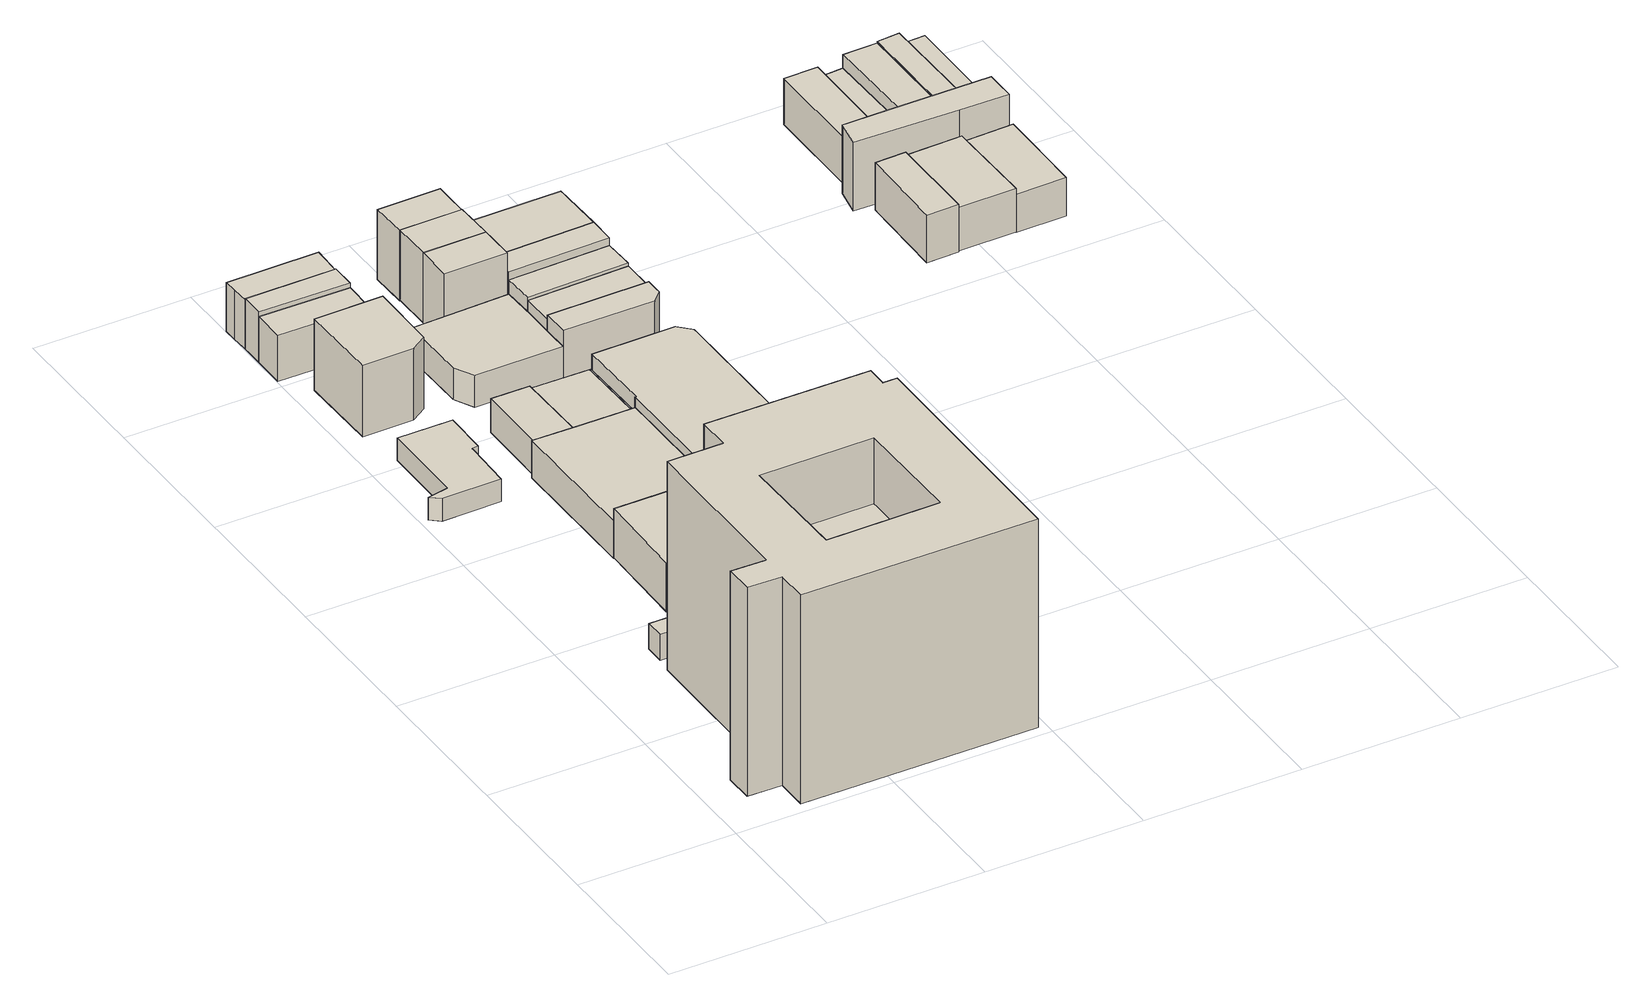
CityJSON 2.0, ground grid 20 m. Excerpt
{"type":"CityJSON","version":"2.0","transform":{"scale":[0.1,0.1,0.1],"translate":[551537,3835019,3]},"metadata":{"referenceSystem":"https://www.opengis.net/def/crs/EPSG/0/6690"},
"CityObjects":{
"building1":{"type":"Building","attributes":{"class":"3001","measuredHeight":3.4,"BuildingDetailAttribute.specifiedBuildingCoverageRate":0.8,"BuildingDetailAttribute.surveyYear":2017,"BuildingRiverFloodingRiskAttribute.description":"2","BuildingRiverFloodingRiskAttribute.rank":"2","BuildingRiverFloodingRiskAttribute.depth":1.68,"BuildingRiverFloodingRiskAttribute.adminType":"1","BuildingRiverFloodingRiskAttribute.scale":"2","BuildingRiverFloodingRiskAttribute.duration":31.5,"BuildingIDAttribute.prefecture":"27","BuildingIDAttribute.city":"27116"},"geometry":[{"type":"Solid","lod":"1","boundaries":[[[[0,1,2,3]],[[2,4,5,3]],[[1,6,4,2]],[[0,7,6,1]],[[3,5,7,0]],[[4,6,7,5]]]]}]},
"building2":{"type":"Building","attributes":{"計測周辺長":137,"1/2500図郭":70,"区名":"生野区","町丁目名称":"小路東６丁目","街区番号":14,"class":"3002","usage":"414","measuredHeight":27.7,"storeysAboveGround":7,"BuildingDetailAttribute.buildingRoofEdgeArea":1002.21,"BuildingDetailAttribute.buildingStructureType":"603","BuildingDetailAttribute.buildingStructureOrgType":"3","BuildingDetailAttribute.detailedUsage":"1140","BuildingDetailAttribute.specifiedBuildingCoverageRate":0.8,"BuildingDetailAttribute.surveyYear":2017,"BuildingRiverFloodingRiskAttribute.description":"2","BuildingRiverFloodingRiskAttribute.rank":"2","BuildingRiverFloodingRiskAttribute.depth":1.4,"BuildingRiverFloodingRiskAttribute.adminType":"1","BuildingRiverFloodingRiskAttribute.scale":"2","BuildingRiverFloodingRiskAttribute.duration":31.32,"BuildingIDAttribute.prefecture":"27","BuildingIDAttribute.city":"27116"},"geometry":[{"type":"Solid","lod":"1","boundaries":[[[[8,9,10,11,12,13,14,15,16,17,18,19,20],[21,22,23,24]],[[19,25,26,20]],[[18,27,25,19]],[[17,28,27,18]],[[16,29,28,17]],[[15,30,29,16]],[[14,31,30,15]],[[13,32,31,14]],[[12,33,32,13]],[[11,34,33,12]],[[10,35,34,11]],[[9,36,35,10]],[[8,37,36,9]],[[20,26,37,8]],[[23,38,39,24]],[[22,40,38,23]],[[21,41,40,22]],[[24,39,41,21]],[[25,27,28,29,30,31,32,33,34,35,36,37,26],[38,40,41,39]]]]}]},
"building3":{"type":"Building","attributes":{"計測周辺長":43.24,"1/2500図郭":70,"区名":"生野区","町丁目名称":"小路東６丁目","街区番号":14,"class":"3001","usage":"411","storeysAboveGround":3,"BuildingDetailAttribute.buildingRoofEdgeArea":85.23,"BuildingDetailAttribute.buildingStructureType":"610","BuildingDetailAttribute.buildingStructureOrgType":"2","BuildingDetailAttribute.detailedUsage":"1110","BuildingDetailAttribute.specifiedBuildingCoverageRate":0.8,"BuildingDetailAttribute.surveyYear":2017,"BuildingRiverFloodingRiskAttribute.description":"2","BuildingRiverFloodingRiskAttribute.rank":"2","BuildingRiverFloodingRiskAttribute.depth":1.71,"BuildingRiverFloodingRiskAttribute.adminType":"1","BuildingRiverFloodingRiskAttribute.scale":"2","BuildingRiverFloodingRiskAttribute.duration":38.47,"BuildingIDAttribute.prefecture":"27","BuildingIDAttribute.city":"27116"},"geometry":[{"type":"Solid","lod":"1","boundaries":[[[[42,43,44,45,46,47,48,49]],[[48,50,51,49]],[[47,52,50,48]],[[46,53,52,47]],[[45,54,53,46]],[[44,55,54,45]],[[43,56,55,44]],[[42,57,56,43]],[[49,51,57,42]],[[50,52,53,54,55,56,57,51]]]]}]},
"building4":{"type":"Building","attributes":{"計測周辺長":137,"1/2500図郭":70,"区名":"生野区","町丁目名称":"小路東６丁目","街区番号":14,"class":"3002","usage":"414","measuredHeight":18.9,"storeysAboveGround":7,"BuildingDetailAttribute.buildingRoofEdgeArea":1002.21,"BuildingDetailAttribute.buildingStructureType":"603","BuildingDetailAttribute.buildingStructureOrgType":"3","BuildingDetailAttribute.detailedUsage":"1140","BuildingDetailAttribute.specifiedBuildingCoverageRate":0.8,"BuildingDetailAttribute.surveyYear":2017,"BuildingRiverFloodingRiskAttribute.description":"2","BuildingRiverFloodingRiskAttribute.rank":"2","BuildingRiverFloodingRiskAttribute.depth":1.4,"BuildingRiverFloodingRiskAttribute.adminType":"1","BuildingRiverFloodingRiskAttribute.scale":"2","BuildingRiverFloodingRiskAttribute.duration":31.32,"BuildingIDAttribute.prefecture":"27","BuildingIDAttribute.city":"27116"},"geometry":[{"type":"Solid","lod":"1","boundaries":[[[[58,59,60,61]],[[60,62,63,61]],[[59,64,62,60]],[[58,65,64,59]],[[61,63,65,58]],[[62,64,65,63]]]]}]},
"building5":{"type":"Building","attributes":{"計測周辺長":37.36,"1/2500図郭":70,"区名":"生野区","町丁目名称":"小路東６丁目","街区番号":13,"class":"3001","usage":"414","measuredHeight":9.5,"storeysAboveGround":3,"BuildingDetailAttribute.buildingRoofEdgeArea":89.16,"BuildingDetailAttribute.buildingStructureType":"610","BuildingDetailAttribute.buildingStructureOrgType":"2","BuildingDetailAttribute.detailedUsage":"1140","BuildingDetailAttribute.specifiedBuildingCoverageRate":0.8,"BuildingDetailAttribute.surveyYear":2017,"BuildingRiverFloodingRiskAttribute.description":"2","BuildingRiverFloodingRiskAttribute.rank":"2","BuildingRiverFloodingRiskAttribute.depth":1.71,"BuildingRiverFloodingRiskAttribute.adminType":"1","BuildingRiverFloodingRiskAttribute.scale":"2","BuildingRiverFloodingRiskAttribute.duration":38.47,"BuildingIDAttribute.prefecture":"27","BuildingIDAttribute.city":"27116"},"geometry":[{"type":"Solid","lod":"1","boundaries":[[[[66,67,68,69,70]],[[69,71,72,70]],[[68,73,71,69]],[[67,74,73,68]],[[66,75,74,67]],[[70,72,75,66]],[[71,73,74,75,72]]]]}]},
"building6":{"type":"Building","attributes":{"計測周辺長":49.95,"1/2500図郭":70,"区名":"生野区","町丁目名称":"小路東６丁目","街区番号":14,"class":"3001","usage":"413","measuredHeight":6.5,"storeysAboveGround":2,"BuildingDetailAttribute.buildingRoofEdgeArea":155.62,"BuildingDetailAttribute.buildingStructureType":"601","BuildingDetailAttribute.buildingStructureOrgType":"1","BuildingDetailAttribute.detailedUsage":"1150","BuildingDetailAttribute.specifiedBuildingCoverageRate":0.8,"BuildingDetailAttribute.surveyYear":2017,"BuildingRiverFloodingRiskAttribute.description":"2","BuildingRiverFloodingRiskAttribute.rank":"2","BuildingRiverFloodingRiskAttribute.depth":1.48,"BuildingRiverFloodingRiskAttribute.adminType":"1","BuildingRiverFloodingRiskAttribute.scale":"2","BuildingRiverFloodingRiskAttribute.duration":31.5,"BuildingIDAttribute.prefecture":"27","BuildingIDAttribute.city":"27116"},"geometry":[{"type":"Solid","lod":"1","boundaries":[[[[76,77,78,79]],[[78,80,81,79]],[[77,82,80,78]],[[76,83,82,77]],[[79,81,83,76]],[[80,82,83,81]]]]}]},
"building7":{"type":"Building","attributes":{"計測周辺長":31.29,"1/2500図郭":70,"区名":"生野区","町丁目名称":"小路東６丁目","街区番号":13,"class":"3001","usage":"411","measuredHeight":6.1,"storeysAboveGround":2,"BuildingDetailAttribute.buildingRoofEdgeArea":48.28,"BuildingDetailAttribute.buildingStructureType":"601","BuildingDetailAttribute.buildingStructureOrgType":"1","BuildingDetailAttribute.detailedUsage":"1110","BuildingDetailAttribute.specifiedBuildingCoverageRate":0.8,"BuildingDetailAttribute.surveyYear":2017,"BuildingRiverFloodingRiskAttribute.description":"2","BuildingRiverFloodingRiskAttribute.rank":"2","BuildingRiverFloodingRiskAttribute.depth":1.78,"BuildingRiverFloodingRiskAttribute.adminType":"1","BuildingRiverFloodingRiskAttribute.scale":"2","BuildingRiverFloodingRiskAttribute.duration":36.92,"BuildingIDAttribute.prefecture":"27","BuildingIDAttribute.city":"27116"},"geometry":[{"type":"Solid","lod":"1","boundaries":[[[[84,85,86,87]],[[86,88,89,87]],[[85,90,88,86]],[[84,91,90,85]],[[87,89,91,84]],[[88,90,91,89]]]]}]},
"building8":{"type":"Building","attributes":{"class":"3001","measuredHeight":6.5,"BuildingDetailAttribute.specifiedBuildingCoverageRate":0.8,"BuildingDetailAttribute.surveyYear":2017,"BuildingRiverFloodingRiskAttribute.description":"2","BuildingRiverFloodingRiskAttribute.rank":"2","BuildingRiverFloodingRiskAttribute.depth":1.35,"BuildingRiverFloodingRiskAttribute.adminType":"1","BuildingRiverFloodingRiskAttribute.scale":"2","BuildingRiverFloodingRiskAttribute.duration":35.45,"BuildingIDAttribute.prefecture":"27","BuildingIDAttribute.city":"27116"},"geometry":[{"type":"Solid","lod":"1","boundaries":[[[[92,79,78]],[[79,81,80,78]],[[92,93,81,79]],[[78,80,93,92]],[[81,93,80]]]]}]},
"building9":{"type":"Building","attributes":{"計測周辺長":29.37,"1/2500図郭":70,"区名":"生野区","町丁目名称":"小路東６丁目","街区番号":13,"class":"3001","usage":"411","measuredHeight":6.7,"storeysAboveGround":3,"BuildingDetailAttribute.buildingRoofEdgeArea":36.38,"BuildingDetailAttribute.buildingStructureType":"601","BuildingDetailAttribute.buildingStructureOrgType":"1","BuildingDetailAttribute.detailedUsage":"1110","BuildingDetailAttribute.specifiedBuildingCoverageRate":0.8,"BuildingDetailAttribute.surveyYear":2017,"BuildingRiverFloodingRiskAttribute.description":"2","BuildingRiverFloodingRiskAttribute.rank":"2","BuildingRiverFloodingRiskAttribute.depth":1.78,"BuildingRiverFloodingRiskAttribute.adminType":"1","BuildingRiverFloodingRiskAttribute.scale":"2","BuildingRiverFloodingRiskAttribute.duration":36.92,"BuildingIDAttribute.prefecture":"27","BuildingIDAttribute.city":"27116"},"geometry":[{"type":"Solid","lod":"1","boundaries":[[[[94,84,87,95]],[[87,96,97,95]],[[84,98,96,87]],[[94,99,98,84]],[[95,97,99,94]],[[96,98,99,97]]]]}]},
"building10":{"type":"Building","attributes":{"計測周辺長":31.35,"1/2500図郭":70,"区名":"生野区","町丁目名称":"小路東６丁目","街区番号":13,"class":"3001","usage":"411","measuredHeight":6.4,"storeysAboveGround":2,"BuildingDetailAttribute.buildingRoofEdgeArea":47,"BuildingDetailAttribute.buildingStructureType":"601","BuildingDetailAttribute.buildingStructureOrgType":"1","BuildingDetailAttribute.detailedUsage":"1110","BuildingDetailAttribute.specifiedBuildingCoverageRate":0.8,"BuildingDetailAttribute.surveyYear":2017,"BuildingRiverFloodingRiskAttribute.description":"2","BuildingRiverFloodingRiskAttribute.rank":"2","BuildingRiverFloodingRiskAttribute.depth":1.69,"BuildingRiverFloodingRiskAttribute.adminType":"1","BuildingRiverFloodingRiskAttribute.scale":"2","BuildingRiverFloodingRiskAttribute.duration":36.92,"BuildingIDAttribute.prefecture":"27","BuildingIDAttribute.city":"27116"},"geometry":[{"type":"Solid","lod":"1","boundaries":[[[[100,94,95,101,102]],[[101,103,104,102]],[[95,105,103,101]],[[94,106,105,95]],[[100,107,106,94]],[[102,104,107,100]],[[103,105,106,107,104]]]]}]},
"building11":{"type":"Building","attributes":{"計測周辺長":44.08,"1/2500図郭":70,"区名":"生野区","町丁目名称":"小路東６丁目","街区番号":14,"class":"3001","usage":"411","measuredHeight":4.9,"storeysAboveGround":2,"BuildingDetailAttribute.buildingRoofEdgeArea":117.5,"BuildingDetailAttribute.buildingStructureType":"601","BuildingDetailAttribute.buildingStructureOrgType":"1","BuildingDetailAttribute.detailedUsage":"1120","BuildingDetailAttribute.specifiedBuildingCoverageRate":0.8,"BuildingDetailAttribute.surveyYear":2017,"BuildingRiverFloodingRiskAttribute.description":"2","BuildingRiverFloodingRiskAttribute.rank":"2","BuildingRiverFloodingRiskAttribute.depth":1.65,"BuildingRiverFloodingRiskAttribute.adminType":"1","BuildingRiverFloodingRiskAttribute.scale":"2","BuildingRiverFloodingRiskAttribute.duration":35.45,"BuildingIDAttribute.prefecture":"27","BuildingIDAttribute.city":"27116"},"geometry":[{"type":"Solid","lod":"1","boundaries":[[[[108,109,110,111,112]],[[111,113,114,112]],[[110,115,113,111]],[[109,116,115,110]],[[108,117,116,109]],[[112,114,117,108]],[[113,115,116,117,114]]]]}]},
"building12":{"type":"Building","attributes":{"計測周辺長":29.65,"1/2500図郭":70,"区名":"生野区","町丁目名称":"小路東６丁目","街区番号":14,"class":"3001","usage":"411","measuredHeight":4.4,"storeysAboveGround":2,"BuildingDetailAttribute.buildingRoofEdgeArea":49.37,"BuildingDetailAttribute.buildingStructureType":"601","BuildingDetailAttribute.buildingStructureOrgType":"1","BuildingDetailAttribute.detailedUsage":"1110","BuildingDetailAttribute.specifiedBuildingCoverageRate":0.8,"BuildingDetailAttribute.surveyYear":2017,"BuildingRiverFloodingRiskAttribute.description":"2","BuildingRiverFloodingRiskAttribute.rank":"2","BuildingRiverFloodingRiskAttribute.depth":1.71,"BuildingRiverFloodingRiskAttribute.adminType":"1","BuildingRiverFloodingRiskAttribute.scale":"2","BuildingRiverFloodingRiskAttribute.duration":38.47,"BuildingIDAttribute.prefecture":"27","BuildingIDAttribute.city":"27116"},"geometry":[{"type":"Solid","lod":"1","boundaries":[[[[118,119,120,121]],[[120,122,123,121]],[[119,124,122,120]],[[118,125,124,119]],[[121,123,125,118]],[[122,124,125,123]]]]}]},
"building13":{"type":"Building","attributes":{"計測周辺長":28.05,"1/2500図郭":70,"区名":"生野区","町丁目名称":"小路東６丁目","街区番号":14,"class":"3001","usage":"411","measuredHeight":4.1,"storeysAboveGround":2,"BuildingDetailAttribute.buildingRoofEdgeArea":40.95,"BuildingDetailAttribute.buildingStructureType":"601","BuildingDetailAttribute.buildingStructureOrgType":"1","BuildingDetailAttribute.detailedUsage":"1120","BuildingDetailAttribute.specifiedBuildingCoverageRate":0.8,"BuildingDetailAttribute.surveyYear":2017,"BuildingRiverFloodingRiskAttribute.description":"2","BuildingRiverFloodingRiskAttribute.rank":"2","BuildingRiverFloodingRiskAttribute.depth":1.71,"BuildingRiverFloodingRiskAttribute.adminType":"1","BuildingRiverFloodingRiskAttribute.scale":"2","BuildingRiverFloodingRiskAttribute.duration":38.47,"BuildingIDAttribute.prefecture":"27","BuildingIDAttribute.city":"27116"},"geometry":[{"type":"Solid","lod":"1","boundaries":[[[[126,127,128,129,130,131]],[[130,132,133,131]],[[129,134,132,130]],[[128,135,134,129]],[[127,136,135,128]],[[126,137,136,127]],[[131,133,137,126]],[[132,134,135,136,137,133]]]]}]},
"building14":{"type":"Building","attributes":{"計測周辺長":43.63,"1/2500図郭":70,"区名":"生野区","町丁目名称":"小路東６丁目","街区番号":14,"class":"3001","usage":"413","measuredHeight":7.3,"storeysAboveGround":2,"BuildingDetailAttribute.buildingRoofEdgeArea":118.15,"BuildingDetailAttribute.buildingStructureType":"601","BuildingDetailAttribute.buildingStructureOrgType":"1","BuildingDetailAttribute.detailedUsage":"1150","BuildingDetailAttribute.specifiedBuildingCoverageRate":0.8,"BuildingDetailAttribute.surveyYear":2017,"BuildingRiverFloodingRiskAttribute.description":"2","BuildingRiverFloodingRiskAttribute.rank":"2","BuildingRiverFloodingRiskAttribute.depth":1.48,"BuildingRiverFloodingRiskAttribute.adminType":"1","BuildingRiverFloodingRiskAttribute.scale":"2","BuildingRiverFloodingRiskAttribute.duration":31.5,"BuildingIDAttribute.prefecture":"27","BuildingIDAttribute.city":"27116"},"geometry":[{"type":"Solid","lod":"1","boundaries":[[[[138,139,140,141]],[[140,142,143,141]],[[139,144,142,140]],[[138,145,144,139]],[[141,143,145,138]],[[142,144,145,143]]]]}]},
"building15":{"type":"Building","attributes":{"計測周辺長":47.25,"1/2500図郭":70,"区名":"生野区","町丁目名称":"小路東６丁目","街区番号":13,"class":"3001","usage":"412","measuredHeight":4.2,"storeysAboveGround":1,"BuildingDetailAttribute.buildingRoofEdgeArea":143.41,"BuildingDetailAttribute.buildingStructureType":"601","BuildingDetailAttribute.buildingStructureOrgType":"1","BuildingDetailAttribute.detailedUsage":"1130","BuildingDetailAttribute.specifiedBuildingCoverageRate":0.8,"BuildingDetailAttribute.surveyYear":2017,"BuildingRiverFloodingRiskAttribute.description":"2","BuildingRiverFloodingRiskAttribute.rank":"2","BuildingRiverFloodingRiskAttribute.depth":1.81,"BuildingRiverFloodingRiskAttribute.adminType":"1","BuildingRiverFloodingRiskAttribute.scale":"2","BuildingRiverFloodingRiskAttribute.duration":38.47,"BuildingIDAttribute.prefecture":"27","BuildingIDAttribute.city":"27116"},"geometry":[{"type":"Solid","lod":"1","boundaries":[[[[146,147,148,149,150,151,152]],[[151,153,154,152]],[[150,155,153,151]],[[149,156,155,150]],[[148,157,156,149]],[[147,158,157,148]],[[146,159,158,147]],[[152,154,159,146]],[[153,155,156,157,158,159,154]]]]}]},
"building16":{"type":"Building","attributes":{"class":"3001","measuredHeight":7.3,"BuildingDetailAttribute.specifiedBuildingCoverageRate":0.8,"BuildingDetailAttribute.surveyYear":2017,"BuildingRiverFloodingRiskAttribute.description":"2","BuildingRiverFloodingRiskAttribute.rank":"2","BuildingRiverFloodingRiskAttribute.depth":1.45,"BuildingRiverFloodingRiskAttribute.adminType":"1","BuildingRiverFloodingRiskAttribute.scale":"2","BuildingRiverFloodingRiskAttribute.duration":35.45,"BuildingIDAttribute.prefecture":"27","BuildingIDAttribute.city":"27116"},"geometry":[{"type":"Solid","lod":"1","boundaries":[[[[141,140,160]],[[140,142,161,160]],[[141,143,142,140]],[[160,161,143,141]],[[142,143,161]]]]}]},
"building17":{"type":"Building","attributes":{"計測周辺長":28.05,"1/2500図郭":70,"区名":"生野区","町丁目名称":"小路東６丁目","街区番号":14,"class":"3001","usage":"411","measuredHeight":4.1,"storeysAboveGround":2,"BuildingDetailAttribute.buildingRoofEdgeArea":40.95,"BuildingDetailAttribute.buildingStructureType":"601","BuildingDetailAttribute.buildingStructureOrgType":"1","BuildingDetailAttribute.detailedUsage":"1120","BuildingDetailAttribute.specifiedBuildingCoverageRate":0.8,"BuildingDetailAttribute.surveyYear":2017,"BuildingRiverFloodingRiskAttribute.description":"2","BuildingRiverFloodingRiskAttribute.rank":"2","BuildingRiverFloodingRiskAttribute.depth":1.71,"BuildingRiverFloodingRiskAttribute.adminType":"1","BuildingRiverFloodingRiskAttribute.scale":"2","BuildingRiverFloodingRiskAttribute.duration":38.47,"BuildingIDAttribute.prefecture":"27","BuildingIDAttribute.city":"27116"},"geometry":[{"type":"Solid","lod":"1","boundaries":[[[[162,127,126,131]],[[126,137,133,131]],[[127,136,137,126]],[[162,163,136,127]],[[131,133,163,162]],[[137,136,163,133]]]]}]},
"building18":{"type":"Building","attributes":{"class":"3001","measuredHeight":9.4,"BuildingDetailAttribute.specifiedBuildingCoverageRate":0.8,"BuildingDetailAttribute.surveyYear":2017,"BuildingRiverFloodingRiskAttribute.description":"2","BuildingRiverFloodingRiskAttribute.rank":"2","BuildingRiverFloodingRiskAttribute.depth":1.28,"BuildingRiverFloodingRiskAttribute.adminType":"1","BuildingRiverFloodingRiskAttribute.scale":"2","BuildingRiverFloodingRiskAttribute.duration":36.92,"BuildingIDAttribute.prefecture":"27","BuildingIDAttribute.city":"27116"},"geometry":[{"type":"Solid","lod":"1","boundaries":[[[[164,165,166,167,168]],[[167,169,170,168]],[[166,171,169,167]],[[165,172,171,166]],[[164,173,172,165]],[[168,170,173,164]],[[169,171,172,173,170]]]]}]},
"building19":{"type":"Building","attributes":{"計測周辺長":34.47,"1/2500図郭":70,"区名":"生野区","町丁目名称":"小路東６丁目","街区番号":14,"class":"3001","usage":"411","measuredHeight":6.3,"storeysAboveGround":2,"BuildingDetailAttribute.buildingRoofEdgeArea":66.78,"BuildingDetailAttribute.buildingStructureType":"601","BuildingDetailAttribute.buildingStructureOrgType":"1","BuildingDetailAttribute.detailedUsage":"1120","BuildingDetailAttribute.specifiedBuildingCoverageRate":0.8,"BuildingDetailAttribute.surveyYear":2017,"BuildingRiverFloodingRiskAttribute.description":"2","BuildingRiverFloodingRiskAttribute.rank":"2","BuildingRiverFloodingRiskAttribute.depth":1.65,"BuildingRiverFloodingRiskAttribute.adminType":"1","BuildingRiverFloodingRiskAttribute.scale":"2","BuildingRiverFloodingRiskAttribute.duration":35.45,"BuildingIDAttribute.prefecture":"27","BuildingIDAttribute.city":"27116"},"geometry":[{"type":"Solid","lod":"1","boundaries":[[[[162,131,174,175,176,92,177,127]],[[177,178,179,127]],[[92,180,178,177]],[[176,181,180,92]],[[175,182,181,176]],[[174,183,182,175]],[[131,184,183,174]],[[162,185,184,131]],[[127,179,185,162]],[[178,180,181,182,183,184,185,179]]]]}]},
"building20":{"type":"Building","attributes":{"class":"3001","measuredHeight":9.3,"BuildingDetailAttribute.specifiedBuildingCoverageRate":0.8,"BuildingDetailAttribute.surveyYear":2017,"BuildingRiverFloodingRiskAttribute.description":"2","BuildingRiverFloodingRiskAttribute.rank":"2","BuildingRiverFloodingRiskAttribute.depth":1.68,"BuildingRiverFloodingRiskAttribute.adminType":"1","BuildingRiverFloodingRiskAttribute.scale":"2","BuildingRiverFloodingRiskAttribute.duration":36.92,"BuildingIDAttribute.prefecture":"27","BuildingIDAttribute.city":"27116"},"geometry":[{"type":"Solid","lod":"1","boundaries":[[[[186,187,188,189]],[[188,190,191,189]],[[187,170,190,188]],[[186,173,170,187]],[[189,191,173,186]],[[190,170,173,191]]]]}]},
"building21":{"type":"Building","attributes":{"class":"3001","measuredHeight":9.3,"BuildingDetailAttribute.specifiedBuildingCoverageRate":0.8,"BuildingDetailAttribute.surveyYear":2017,"BuildingRiverFloodingRiskAttribute.description":"2","BuildingRiverFloodingRiskAttribute.rank":"2","BuildingRiverFloodingRiskAttribute.depth":1.58,"BuildingRiverFloodingRiskAttribute.adminType":"1","BuildingRiverFloodingRiskAttribute.scale":"2","BuildingRiverFloodingRiskAttribute.duration":36.92,"BuildingIDAttribute.prefecture":"27","BuildingIDAttribute.city":"27116"},"geometry":[{"type":"Solid","lod":"1","boundaries":[[[[192,193,194,195,196]],[[195,197,198,196]],[[194,199,197,195]],[[193,200,199,194]],[[192,201,200,193]],[[196,198,201,192]],[[197,199,200,201,198]]]]}]},
"building22":{"type":"Building","attributes":{"計測周辺長":32.19,"1/2500図郭":70,"区名":"生野区","町丁目名称":"小路東６丁目","街区番号":13,"class":"3001","usage":"413","measuredHeight":6.3,"storeysAboveGround":2,"BuildingDetailAttribute.buildingRoofEdgeArea":45.05,"BuildingDetailAttribute.buildingStructureType":"601","BuildingDetailAttribute.buildingStructureOrgType":"1","BuildingDetailAttribute.detailedUsage":"1150","BuildingDetailAttribute.specifiedBuildingCoverageRate":0.8,"BuildingDetailAttribute.surveyYear":2017,"BuildingRiverFloodingRiskAttribute.description":"2","BuildingRiverFloodingRiskAttribute.rank":"2","BuildingRiverFloodingRiskAttribute.depth":1.81,"BuildingRiverFloodingRiskAttribute.adminType":"1","BuildingRiverFloodingRiskAttribute.scale":"2","BuildingRiverFloodingRiskAttribute.duration":38.47,"BuildingIDAttribute.prefecture":"27","BuildingIDAttribute.city":"27116"},"geometry":[{"type":"Solid","lod":"1","boundaries":[[[[202,203,204,148,147]],[[148,205,206,147]],[[204,207,205,148]],[[203,208,207,204]],[[202,209,208,203]],[[147,206,209,202]],[[205,207,208,209,206]]]]}]},
"building23":{"type":"Building","attributes":{"計測周辺長":34.9,"1/2500図郭":70,"区名":"生野区","町丁目名称":"小路東６丁目","街区番号":13,"class":"3001","usage":"413","measuredHeight":5.7,"storeysAboveGround":2,"BuildingDetailAttribute.buildingRoofEdgeArea":58.49,"BuildingDetailAttribute.buildingStructureType":"601","BuildingDetailAttribute.buildingStructureOrgType":"1","BuildingDetailAttribute.detailedUsage":"1150","BuildingDetailAttribute.specifiedBuildingCoverageRate":0.8,"BuildingDetailAttribute.surveyYear":2017,"BuildingRiverFloodingRiskAttribute.description":"2","BuildingRiverFloodingRiskAttribute.rank":"2","BuildingRiverFloodingRiskAttribute.depth":1.81,"BuildingRiverFloodingRiskAttribute.adminType":"1","BuildingRiverFloodingRiskAttribute.scale":"2","BuildingRiverFloodingRiskAttribute.duration":38.47,"BuildingIDAttribute.prefecture":"27","BuildingIDAttribute.city":"27116"},"geometry":[{"type":"Solid","lod":"1","boundaries":[[[[210,202,147,146]],[[147,211,212,146]],[[202,213,211,147]],[[210,214,213,202]],[[146,212,214,210]],[[211,213,214,212]]]]}]},
"building24":{"type":"Building","attributes":{"計測周辺長":33.55,"1/2500図郭":70,"区名":"生野区","町丁目名称":"小路東６丁目","街区番号":13,"class":"3001","usage":"413","measuredHeight":6.1,"storeysAboveGround":2,"BuildingDetailAttribute.buildingRoofEdgeArea":49.67,"BuildingDetailAttribute.buildingStructureType":"601","BuildingDetailAttribute.buildingStructureOrgType":"1","BuildingDetailAttribute.detailedUsage":"1150","BuildingDetailAttribute.specifiedBuildingCoverageRate":0.8,"BuildingDetailAttribute.surveyYear":2017,"BuildingRiverFloodingRiskAttribute.description":"2","BuildingRiverFloodingRiskAttribute.rank":"2","BuildingRiverFloodingRiskAttribute.depth":1.78,"BuildingRiverFloodingRiskAttribute.adminType":"1","BuildingRiverFloodingRiskAttribute.scale":"2","BuildingRiverFloodingRiskAttribute.duration":36.92,"BuildingIDAttribute.prefecture":"27","BuildingIDAttribute.city":"27116"},"geometry":[{"type":"Solid","lod":"1","boundaries":[[[[215,210,146,152]],[[146,216,217,152]],[[210,218,216,146]],[[215,219,218,210]],[[152,217,219,215]],[[216,218,219,217]]]]}]},
"building25":{"type":"Building","attributes":{"計測周辺長":33.03,"1/2500図郭":70,"区名":"生野区","町丁目名称":"小路東６丁目","街区番号":13,"class":"3001","usage":"413","measuredHeight":7.2,"storeysAboveGround":2,"BuildingDetailAttribute.buildingRoofEdgeArea":46.32,"BuildingDetailAttribute.buildingStructureType":"601","BuildingDetailAttribute.buildingStructureOrgType":"1","BuildingDetailAttribute.detailedUsage":"1150","BuildingDetailAttribute.specifiedBuildingCoverageRate":0.8,"BuildingDetailAttribute.surveyYear":2017,"BuildingRiverFloodingRiskAttribute.description":"2","BuildingRiverFloodingRiskAttribute.rank":"2","BuildingRiverFloodingRiskAttribute.depth":1.78,"BuildingRiverFloodingRiskAttribute.adminType":"1","BuildingRiverFloodingRiskAttribute.scale":"2","BuildingRiverFloodingRiskAttribute.duration":36.92,"BuildingIDAttribute.prefecture":"27","BuildingIDAttribute.city":"27116"},"geometry":[{"type":"Solid","lod":"1","boundaries":[[[[220,215,152,221,222]],[[221,223,224,222]],[[152,225,223,221]],[[215,226,225,152]],[[220,227,226,215]],[[222,224,227,220]],[[223,225,226,227,224]]]]}]},
"building26":{"type":"Building","attributes":{"計測周辺長":40.23,"1/2500図郭":70,"区名":"生野区","町丁目名称":"小路東６丁目","街区番号":13,"class":"3001","usage":"413","measuredHeight":7.1,"storeysAboveGround":2,"BuildingDetailAttribute.buildingRoofEdgeArea":92.88,"BuildingDetailAttribute.buildingStructureType":"601","BuildingDetailAttribute.buildingStructureOrgType":"1","BuildingDetailAttribute.detailedUsage":"1150","BuildingDetailAttribute.specifiedBuildingCoverageRate":0.8,"BuildingDetailAttribute.surveyYear":2017,"BuildingRiverFloodingRiskAttribute.description":"2","BuildingRiverFloodingRiskAttribute.rank":"2","BuildingRiverFloodingRiskAttribute.depth":1.68,"BuildingRiverFloodingRiskAttribute.adminType":"1","BuildingRiverFloodingRiskAttribute.scale":"2","BuildingRiverFloodingRiskAttribute.duration":36.92,"BuildingIDAttribute.prefecture":"27","BuildingIDAttribute.city":"27116"},"geometry":[{"type":"Solid","lod":"1","boundaries":[[[[228,229,230,231,232,233]],[[232,234,235,233]],[[231,236,234,232]],[[230,224,236,231]],[[229,227,224,230]],[[228,237,227,229]],[[233,235,237,228]],[[234,236,224,227,237,235]]]]}]},
"building27":{"type":"Building","attributes":{"計測周辺長":31.5,"1/2500図郭":70,"区名":"生野区","町丁目名称":"小路東６丁目","街区番号":12,"class":"3001","usage":"402","measuredHeight":6.3,"storeysAboveGround":1,"BuildingDetailAttribute.buildingRoofEdgeArea":46.9,"BuildingDetailAttribute.buildingStructureType":"601","BuildingDetailAttribute.buildingStructureOrgType":"1","BuildingDetailAttribute.detailedUsage":"1240","BuildingDetailAttribute.specifiedBuildingCoverageRate":0.8,"BuildingDetailAttribute.surveyYear":2017,"BuildingRiverFloodingRiskAttribute.description":"2","BuildingRiverFloodingRiskAttribute.rank":"2","BuildingRiverFloodingRiskAttribute.depth":1.59,"BuildingRiverFloodingRiskAttribute.adminType":"1","BuildingRiverFloodingRiskAttribute.scale":"2","BuildingRiverFloodingRiskAttribute.duration":38.22,"BuildingIDAttribute.prefecture":"27","BuildingIDAttribute.city":"27116"},"geometry":[{"type":"Solid","lod":"1","boundaries":[[[[238,239,240,241]],[[240,242,243,241]],[[239,244,242,240]],[[238,245,244,239]],[[241,243,245,238]],[[242,244,245,243]]]]}]},
"building28":{"type":"Building","attributes":{"計測周辺長":37.11,"1/2500図郭":70,"区名":"生野区","町丁目名称":"小路東６丁目","街区番号":12,"class":"3001","usage":"441","measuredHeight":6.1,"storeysAboveGround":1,"BuildingDetailAttribute.buildingRoofEdgeArea":61.37,"BuildingDetailAttribute.buildingStructureType":"601","BuildingDetailAttribute.buildingStructureOrgType":"1","BuildingDetailAttribute.detailedUsage":"1510","BuildingDetailAttribute.specifiedBuildingCoverageRate":0.8,"BuildingDetailAttribute.surveyYear":2017,"BuildingRiverFloodingRiskAttribute.description":"2","BuildingRiverFloodingRiskAttribute.rank":"2","BuildingRiverFloodingRiskAttribute.depth":1.68,"BuildingRiverFloodingRiskAttribute.adminType":"1","BuildingRiverFloodingRiskAttribute.scale":"2","BuildingRiverFloodingRiskAttribute.duration":39.57,"BuildingIDAttribute.prefecture":"27","BuildingIDAttribute.city":"27116"},"geometry":[{"type":"Solid","lod":"1","boundaries":[[[[246,247,248,249]],[[248,250,251,249]],[[247,252,250,248]],[[246,253,252,247]],[[249,251,253,246]],[[250,252,253,251]]]]}]},
"building29":{"type":"Building","attributes":{"計測周辺長":38.15,"1/2500図郭":70,"区名":"生野区","町丁目名称":"小路東６丁目","街区番号":12,"class":"3001","usage":"402","measuredHeight":5.8,"storeysAboveGround":1,"BuildingDetailAttribute.buildingRoofEdgeArea":85.71,"BuildingDetailAttribute.buildingStructureType":"601","BuildingDetailAttribute.buildingStructureOrgType":"1","BuildingDetailAttribute.detailedUsage":"1260","BuildingDetailAttribute.specifiedBuildingCoverageRate":0.8,"BuildingDetailAttribute.surveyYear":2017,"BuildingRiverFloodingRiskAttribute.description":"2","BuildingRiverFloodingRiskAttribute.rank":"2","BuildingRiverFloodingRiskAttribute.depth":1.7,"BuildingRiverFloodingRiskAttribute.adminType":"1","BuildingRiverFloodingRiskAttribute.scale":"2","BuildingRiverFloodingRiskAttribute.duration":38.22,"BuildingIDAttribute.prefecture":"27","BuildingIDAttribute.city":"27116"},"geometry":[{"type":"Solid","lod":"1","boundaries":[[[[254,255,256,257]],[[256,258,259,257]],[[255,260,258,256]],[[254,261,260,255]],[[257,259,261,254]],[[258,260,261,259]]]]}]},
"building30":{"type":"Building","attributes":{"計測周辺長":43.5,"1/2500図郭":70,"区名":"生野区","町丁目名称":"小路東６丁目","街区番号":12,"class":"3001","usage":"414","measuredHeight":9.1,"storeysAboveGround":2,"BuildingDetailAttribute.buildingRoofEdgeArea":71.29,"BuildingDetailAttribute.buildingStructureType":"601","BuildingDetailAttribute.buildingStructureOrgType":"1","BuildingDetailAttribute.detailedUsage":"1140","BuildingDetailAttribute.specifiedBuildingCoverageRate":0.8,"BuildingDetailAttribute.surveyYear":2017,"BuildingRiverFloodingRiskAttribute.description":"2","BuildingRiverFloodingRiskAttribute.rank":"2","BuildingRiverFloodingRiskAttribute.depth":1.78,"BuildingRiverFloodingRiskAttribute.adminType":"1","BuildingRiverFloodingRiskAttribute.scale":"2","BuildingRiverFloodingRiskAttribute.duration":39.57,"BuildingIDAttribute.prefecture":"27","BuildingIDAttribute.city":"27116"},"geometry":[{"type":"Solid","lod":"1","boundaries":[[[[262,263,264,265,266,267]],[[266,268,269,267]],[[265,270,268,266]],[[264,271,270,265]],[[263,272,271,264]],[[262,273,272,263]],[[267,269,273,262]],[[268,270,271,272,273,269]]]]}]},
"building31":{"type":"Building","attributes":{"計測周辺長":35.52,"1/2500図郭":70,"区名":"生野区","町丁目名称":"小路東６丁目","街区番号":12,"class":"3001","usage":"411","measuredHeight":4.7,"storeysAboveGround":3,"BuildingDetailAttribute.buildingRoofEdgeArea":49.56,"BuildingDetailAttribute.buildingStructureType":"601","BuildingDetailAttribute.buildingStructureOrgType":"1","BuildingDetailAttribute.detailedUsage":"1110","BuildingDetailAttribute.specifiedBuildingCoverageRate":0.8,"BuildingDetailAttribute.surveyYear":2017,"BuildingRiverFloodingRiskAttribute.description":"2","BuildingRiverFloodingRiskAttribute.rank":"2","BuildingRiverFloodingRiskAttribute.depth":1.68,"BuildingRiverFloodingRiskAttribute.adminType":"1","BuildingRiverFloodingRiskAttribute.scale":"2","BuildingRiverFloodingRiskAttribute.duration":39.57,"BuildingIDAttribute.prefecture":"27","BuildingIDAttribute.city":"27116"},"geometry":[{"type":"Solid","lod":"1","boundaries":[[[[274,275,249,248]],[[249,276,277,248]],[[275,278,276,249]],[[274,279,278,275]],[[248,277,279,274]],[[276,278,279,277]]]]}]},
"building32":{"type":"Building","attributes":{"計測周辺長":36.87,"1/2500図郭":70,"区名":"生野区","町丁目名称":"小路東６丁目","街区番号":12,"class":"3001","usage":"413","measuredHeight":5.1,"storeysAboveGround":2,"BuildingDetailAttribute.buildingRoofEdgeArea":77.73,"BuildingDetailAttribute.buildingStructureType":"601","BuildingDetailAttribute.buildingStructureOrgType":"1","BuildingDetailAttribute.detailedUsage":"1150","BuildingDetailAttribute.specifiedBuildingCoverageRate":0.8,"BuildingDetailAttribute.surveyYear":2017,"BuildingRiverFloodingRiskAttribute.description":"2","BuildingRiverFloodingRiskAttribute.rank":"2","BuildingRiverFloodingRiskAttribute.depth":1.79,"BuildingRiverFloodingRiskAttribute.adminType":"1","BuildingRiverFloodingRiskAttribute.scale":"2","BuildingRiverFloodingRiskAttribute.duration":38.22,"BuildingIDAttribute.prefecture":"27","BuildingIDAttribute.city":"27116"},"geometry":[{"type":"Solid","lod":"1","boundaries":[[[[280,281,282,283]],[[282,284,285,283]],[[281,286,284,282]],[[280,287,286,281]],[[283,285,287,280]],[[284,286,287,285]]]]}]},
"building33":{"type":"Building","attributes":{"計測周辺長":37.3,"1/2500図郭":70,"区名":"生野区","町丁目名称":"小路東６丁目","街区番号":12,"class":"3001","usage":"413","measuredHeight":6.5,"storeysAboveGround":3,"BuildingDetailAttribute.buildingRoofEdgeArea":61.79,"BuildingDetailAttribute.buildingStructureType":"601","BuildingDetailAttribute.buildingStructureOrgType":"1","BuildingDetailAttribute.detailedUsage":"1150","BuildingDetailAttribute.specifiedBuildingCoverageRate":0.8,"BuildingDetailAttribute.surveyYear":2017,"BuildingRiverFloodingRiskAttribute.description":"2","BuildingRiverFloodingRiskAttribute.rank":"2","BuildingRiverFloodingRiskAttribute.depth":1.68,"BuildingRiverFloodingRiskAttribute.adminType":"1","BuildingRiverFloodingRiskAttribute.scale":"2","BuildingRiverFloodingRiskAttribute.duration":39.57,"BuildingIDAttribute.prefecture":"27","BuildingIDAttribute.city":"27116"},"geometry":[{"type":"Solid","lod":"1","boundaries":[[[[288,289,275,274]],[[275,290,291,274]],[[289,292,290,275]],[[288,293,292,289]],[[274,291,293,288]],[[290,292,293,291]]]]}]},
"building34":{"type":"Building","attributes":{"計測周辺長":34.69,"1/2500図郭":70,"区名":"生野区","町丁目名称":"小路東６丁目","街区番号":12,"class":"3001","usage":"411","measuredHeight":6.7,"storeysAboveGround":2,"BuildingDetailAttribute.buildingRoofEdgeArea":42.67,"BuildingDetailAttribute.buildingStructureType":"601","BuildingDetailAttribute.buildingStructureOrgType":"1","BuildingDetailAttribute.detailedUsage":"1110","BuildingDetailAttribute.specifiedBuildingCoverageRate":0.8,"BuildingDetailAttribute.surveyYear":2017,"BuildingRiverFloodingRiskAttribute.description":"2","BuildingRiverFloodingRiskAttribute.rank":"2","BuildingRiverFloodingRiskAttribute.depth":1.78,"BuildingRiverFloodingRiskAttribute.adminType":"1","BuildingRiverFloodingRiskAttribute.scale":"2","BuildingRiverFloodingRiskAttribute.duration":39.57,"BuildingIDAttribute.prefecture":"27","BuildingIDAttribute.city":"27116"},"geometry":[{"type":"Solid","lod":"1","boundaries":[[[[294,295,289,288]],[[289,296,297,288]],[[295,298,296,289]],[[294,299,298,295]],[[288,297,299,294]],[[296,298,299,297]]]]}]},
"building35":{"type":"Building","attributes":{"計測周辺長":35.18,"1/2500図郭":70,"区名":"生野区","町丁目名称":"小路東６丁目","街区番号":12,"class":"3001","usage":"411","measuredHeight":5.2,"storeysAboveGround":2,"BuildingDetailAttribute.buildingRoofEdgeArea":45.76,"BuildingDetailAttribute.buildingStructureType":"601","BuildingDetailAttribute.buildingStructureOrgType":"1","BuildingDetailAttribute.detailedUsage":"1110","BuildingDetailAttribute.specifiedBuildingCoverageRate":0.8,"BuildingDetailAttribute.surveyYear":2017,"BuildingRiverFloodingRiskAttribute.description":"2","BuildingRiverFloodingRiskAttribute.rank":"2","BuildingRiverFloodingRiskAttribute.depth":1.78,"BuildingRiverFloodingRiskAttribute.adminType":"1","BuildingRiverFloodingRiskAttribute.scale":"2","BuildingRiverFloodingRiskAttribute.duration":39.57,"BuildingIDAttribute.prefecture":"27","BuildingIDAttribute.city":"27116"},"geometry":[{"type":"Solid","lod":"1","boundaries":[[[[300,301,295,294]],[[295,302,303,294]],[[301,304,302,295]],[[300,305,304,301]],[[294,303,305,300]],[[302,304,305,303]]]]}]}
},
"vertices":[
[92,327,5],[92,352,5],[155,352,5],[154,327,5],[155,352,39],[154,327,39],[92,352,39],[92,327,39],
[88,10,4],[88,51,4],[44,52,4],[44,89,4],[89,88,4],[90,308,4],[161,308,4],[161,351,4],[371,350,4],[371,323,4],[389,323,4],[389,321,4],[387,9,4],[309,235,4],[164,234,4],[165,89,4],[310,90,4],[389,321,281],[387,9,281],[389,323,281],[371,323,281],[371,350,281],[161,351,281],[161,308,281],[90,308,281],[89,88,281],[44,89,281],[44,52,281],[88,51,281],[88,10,281],[165,89,281],[310,90,281],[164,234,281],[309,235,281],
[108,812,1],[107,754,1],[99,753,1],[97,686,1],[22,685,1],[10,695,1],[37,700,1],[38,812,1],[37,700,31],[38,812,31],[10,695,31],[22,685,31],[97,686,31],[99,753,31],[107,754,31],[108,812,31],
[165,89,5],[164,234,5],[309,235,5],[310,90,5],[309,235,194],[310,90,194],[164,234,194],[165,89,194],
[114,976,1],[113,884,1],[93,871,1],[28,870,1],[27,975,1],[28,870,96],[27,975,96],[93,871,96],[113,884,96],[114,976,96],
[277,410,2],[147,409,2],[149,529,2],[279,529,2],[149,529,67],[279,529,67],[147,409,67],[277,410,67],
[116,1051,1],[115,1009,1],[1,1010,1],[1,1052,1],[1,1010,62],[1,1052,62],[115,1009,62],[116,1051,62],
[279,530,2],[279,530,67],
[116,1083,1],[1,1082,1],[1,1052,68],[1,1082,68],[116,1051,68],[116,1083,68],
[117,1123,1],[0,1105,1],[0,1122,1],[0,1105,66],[0,1122,66],[1,1082,66],[116,1083,66],[117,1123,66],
[279,530,1],[149,529,1],[149,709,1],[204,708,1],[279,708,1],[204,708,51],[279,708,51],[149,709,51],[149,529,51],[279,530,51],
[204,710,1],[153,711,1],[154,808,1],[203,808,1],[154,808,46],[203,808,46],[153,711,46],[204,710,46],
[278,805,2],[279,709,2],[204,710,2],[203,808,2],[280,807,2],[280,805,2],[280,807,43],[280,805,43],[203,808,43],[204,710,43],[279,709,43],[278,805,43],
[400,411,3],[277,410,3],[279,529,3],[401,529,3],[279,529,76],[401,529,76],[277,410,76],[400,411,76],
[275,938,1],[275,895,1],[275,860,1],[163,859,1],[150,884,1],[149,974,1],[274,978,1],[149,974,43],[274,978,43],[150,884,43],[163,859,43],[275,860,43],[275,895,43],[275,938,43],
[279,530,3],[279,530,76],
[281,709,2],[281,709,43],
[274,1028,2],[274,1013,2],[274,981,2],[194,980,2],[194,1027,2],[194,980,96],[194,1027,96],[274,981,96],[274,1013,96],[274,1028,96],
[386,806,2],[401,791,2],[401,529,2],[279,708,2],[279,708,64],[279,709,64],[279,530,64],[401,529,64],[401,791,64],[386,806,64],[280,805,64],[281,709,64],
[274,1028,3],[194,1027,3],[194,1078,3],[273,1079,3],[194,1078,96],[273,1079,96],
[273,1079,2],[194,1078,2],[193,1126,2],[273,1127,2],[273,1085,2],[273,1127,95],[273,1085,95],[193,1126,95],[194,1078,95],[273,1079,95],
[404,896,1],[404,873,1],[391,860,1],[275,860,64],[275,895,64],[391,860,64],[404,873,64],[404,896,64],
[404,941,1],[275,895,58],[275,938,58],[404,896,58],[404,941,58],
[403,981,1],[275,938,62],[274,978,62],[404,941,62],[403,981,62],
[403,1016,1],[274,981,1],[274,1013,1],[274,981,72],[274,1013,72],[274,978,72],[403,981,72],[403,1016,72],
[402,1086,0],[403,1016,0],[274,1013,0],[274,1028,0],[273,1079,0],[273,1085,0],[273,1079,72],[273,1085,72],[274,1028,72],[402,1086,72],
[732,856,1],[734,973,1],[773,974,1],[773,857,1],[773,974,64],[773,857,64],[734,973,64],[732,856,64],
[729,1025,1],[730,1167,1],[773,1168,1],[772,1026,1],[773,1168,62],[772,1026,62],[730,1167,62],[729,1025,62],
[845,976,2],[846,858,2],[773,857,2],[773,974,2],[773,857,60],[773,974,60],[846,858,60],[845,976,60],
[712,983,1],[719,1019,1],[772,1019,1],[907,1019,1],[907,979,1],[845,980,1],[907,979,92],[845,980,92],[907,1019,92],[772,1019,92],[719,1019,92],[712,983,92],
[806,1170,1],[808,1027,1],[772,1026,48],[773,1168,48],[808,1027,48],[806,1170,48],
[911,978,1],[910,859,1],[846,858,1],[845,976,1],[846,858,52],[845,976,52],[910,859,52],[911,978,52],
[850,1171,1],[850,1028,1],[808,1027,66],[806,1170,66],[850,1028,66],[850,1171,66],
[879,1173,1],[880,1029,1],[850,1028,68],[850,1171,68],[880,1029,68],[879,1173,68],
[912,1174,1],[911,1029,1],[880,1029,53],[879,1173,53],[911,1029,53],[912,1174,53]
]}
